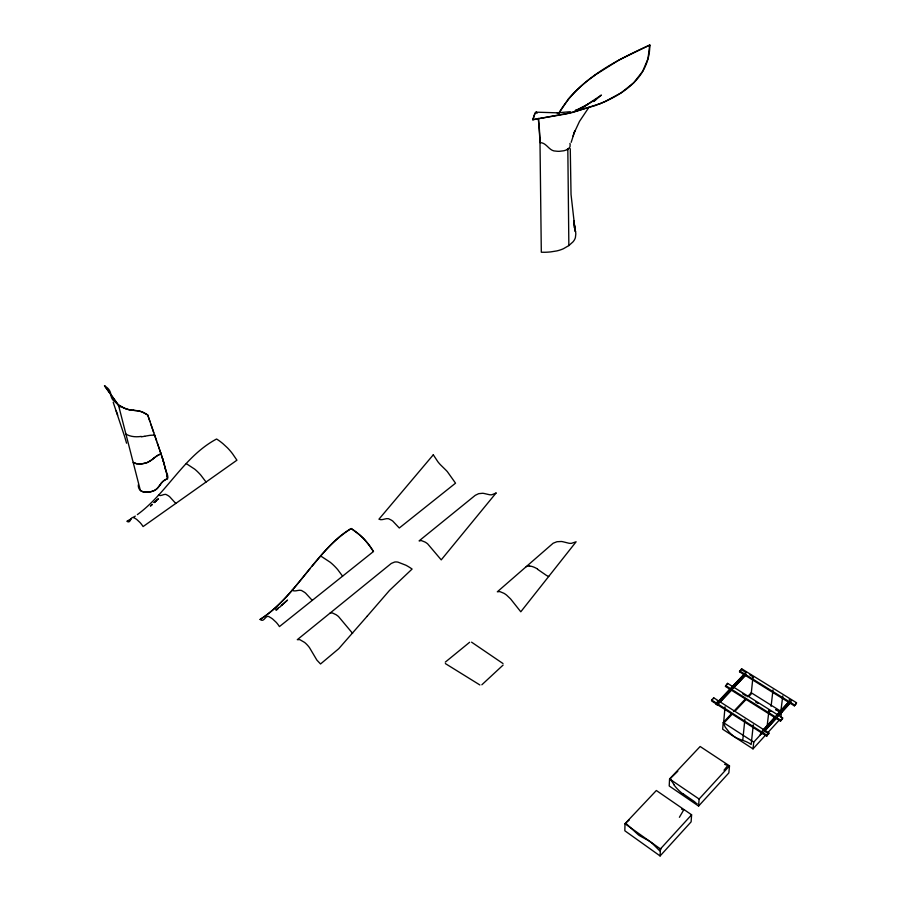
<?xml version="1.0" encoding="UTF-8"?>
<svg xmlns="http://www.w3.org/2000/svg" width="901" height="901" viewBox="0 0 901 901"><rect width="100%" height="100%" fill="white"/><g stroke="black" fill="none" stroke-linecap="round" stroke-linejoin="round"><path stroke-width="1.35" d="M570.265 148.699L571.031 194.425L575.187 231.14L573.768 220.7L574.545 226.264M594.277 75.538L619.122 59.939L649.779 45.05C649.948 57.833 645.015 70.481 636.421 79.919A118.819 60.007 -1.8 0 1 600.077 103.705M625.001 823.739L624.832 830.778L660.095 855.95L691.112 821.858L691.608 814.797L656.345 790.504L625.001 823.739L660.444 848.933L660.095 855.95M669.578 778.948L669.206 785.976L698.59 806.057L728.853 772.923L729.506 765.873L700.145 746.501L669.578 778.948L699.12 799.041L698.59 806.057M649.722 45.095L647.988 58.723L642.706 71.292L633.775 82.701L621.104 92.871L604.672 101.723L595.032 105.631L566.887 113.796L532.851 119.687L534.845 113.526L536.489 112.265M711.621 699.998L711.553 700.922L766.717 736.173L768.902 732.975L713.716 697.813L711.621 699.998L766.83 735.25L766.717 736.173M713.637 698.737L713.716 697.813M725.451 686.427L727.591 683.363L782.62 717.928L782.507 718.84L780.469 721.082L725.451 686.427L727.591 683.363M731.646 713.558L723.244 722.467L722.658 729.224L753.011 748.877L765.94 734.698M753.281 724.809L751.175 744.53C745.442 739.946 737.322 740.014 731.972 734.777A18.223 9.179 44.2 0 1 729.134 732.13L725.282 727.22L723.582 723.345L725.035 706.789M739.507 671.786L741.624 668.756L796.484 702.724L796.36 703.636L794.355 705.832L739.507 671.786L740.859 670.378M741.534 669.68L741.624 668.756M742.751 740.352L744.868 719.448M752.909 677.428L751.186 694.029L749.463 695.854M753.011 748.877L753.743 742.131L762.088 733.009M767.134 726.138L768.891 711.047M771.087 706.328L773.013 689.896M780.885 711.114L782.766 695.932M780.885 717.151L781.561 711.734M780.469 721.082L782.62 717.928M794.355 705.832L796.484 702.724M138.315 484.839C137.56 495.122 153.722 493.489 158.227 487.407M532.851 119.687L535.081 113.076L535.712 112.298L536.816 112.625M571.166 142.347L574.804 131.005L573.047 136.017M574.151 132.864L579.512 121.365L588.849 107.433M558.845 113.177L568.002 99.696M661.368 848.123L659.757 850.859L652.29 843.359A27.965 16.702 51.6 0 0 648.596 840.656L641.343 836.691A28.855 17.637 52.2 0 1 638.482 834.968L625.598 823.109L629.258 820M679.399 817.297L683.713 809.92A22.311 13.977 48.8 0 0 681.595 809.199M558.744 113.368C578.442 79.446 615.293 60.671 649.779 45.05M159.916 485.098L161.279 483.173M159.747 485.357L158.339 487.283M161.369 483.037C165.739 477.429 170.638 481.359 165.818 470.502M697.081 803.636L696.878 803.883A21.939 11.567 45.3 0 0 694.04 801.327L683.307 793.927M724.01 770.197L727.783 765.512L724.595 764.318M310.09 568.621C294.931 586.878 280.369 606.508 260.096 619.449C264.657 623.244 265.39 613.322 270.052 617.343A13.887 5.226 51.8 0 1 272.564 618.953L276.123 622.242A11.679 4.404 51.9 0 1 278.668 625.418L279.434 626.589L373.465 551.513L368.892 544.745A28.156 12.242 51.8 0 0 363.373 538.347L358.587 533.978A45.636 19.676 51.8 0 0 353.902 530.34L351.21 528.549C335.149 537.672 323.572 552.561 311.859 566.47M131.141 518.83L126.861 521.274C131.253 524.45 130.104 514.775 134.609 518.131A13.019 4.584 53.8 0 1 136.794 519.517L139.982 522.49A10.947 3.852 53.8 0 1 142.347 525.452L143.09 526.567L236.929 460.197L232.559 453.789A26.489 10.789 54.1 0 0 227.446 447.831L223.133 443.844A42.944 17.356 54 0 0 218.954 440.578L216.589 439.001C183.635 456.537 167.136 493.005 137.357 514.617M767.787 732.682L779.793 719.516M766.83 735.25L768.902 732.975M774.252 719.584L775.941 717.737M767.652 726.927L775.998 717.815M778.779 714.775L780.638 712.747M790.977 701.89L762.19 733.741L760.703 732.795L789.501 700.978M764.972 730.711L777.022 717.534M778.869 715.507L790.92 702.341M660.444 848.933L691.608 814.797M699.12 799.041L729.506 765.873M763.485 729.765L775.536 716.599M777.394 714.583L789.445 701.417M765.186 729.438L768.936 725.384M759.993 735.047L761.311 733.628M733.515 711.576L745.645 698.692M747.503 696.71L751.243 692.756L780.401 711.002M723.582 723.345L732.231 714.166M735.689 710.495L746.028 699.514M744.845 673.34L715.822 704.109L717.252 705.033L746.276 674.23M718.716 701.079L730.317 688.95M732.243 686.922L744.812 673.779M720.158 701.992L731.747 689.851M733.673 687.823L746.231 674.669M670.344 778.441L677.811 771.233M154.274 502.6L156.188 500.81L154.567 502.319M481.855 684.783L503.118 665.051M596.349 99.11L593.68 101.554L601.406 95.067L583.341 107.106L592.576 101.317M152.055 504.616L150.422 506.069L152.359 504.346M276.348 610.214L278.375 608.4M279.389 607.499L287.509 600.089L281.292 605.404L282.013 604.819M525.857 566.977L497.329 591.799L499.841 591.585L503.963 593.308A16.342 7.737 49.4 0 1 506.599 595.122L510.585 598.906L520.789 611.79L576.122 541.783L571.482 543.326A23.449 12.242 49.5 0 1 568.903 543.235L563.474 541.884A23.741 12.164 48.8 0 0 561.368 541.49L556.964 541.726L553.135 543.235L526.116 566.74A18.73 8.807 48.7 0 1 528.335 566.155L529.619 566.188M155.636 501.136L158.396 498.782L153.925 502.476M153.868 458.192L152.753 459.116M153.992 458.091L155.377 456.998A15.249 9.99 -13.4 0 1 161.009 453.867L147.708 414.967L144.543 413.007A24.89 15.768 -13.7 0 0 136.952 410.653L134.305 410.394M445.285 662.145L469.646 642.267M152.629 459.206L151.345 460.208M275.661 609.831L278.837 607.342M566.932 149.622L568.599 148.519M539.981 140.612L541.31 252.235L544.79 252.269A41.322 24.192 -1.4 0 0 550.77 251.886L556.773 250.929A25.465 15.024 -1.3 0 0 563.508 248.676L568.858 245.568L572.991 241.873A25.442 14.99 -1.3 0 0 575.401 237.594L575.807 234.001A41.536 24.462 -1.7 0 0 575.277 230.532L574.286 226.714L575.548 231.636M151.222 460.298L147.009 462.596L141.795 463.857L136.806 463.801L133.19 462.438L136.4 463.722L141.48 463.88A14.934 9.674 -13.8 0 0 144.644 463.317C151.188 462.168 154.848 455.737 161.065 453.901L162.574 458.665M260.096 619.449C296.913 595.933 314.37 551.851 351.21 528.549L360.13 535.25A30.679 13.324 51.8 0 1 364.533 539.609L369.962 546.254A34.418 14.923 51.8 0 1 373.465 551.513M133.235 517.489L135.308 516.093M587.846 104.279L575.412 110.62L579.929 108.92L575.514 110.429M574.973 111.15L583.871 106.859M330.115 613.074L332.266 612.905L336.028 614.685A16.432 6.622 51.2 0 1 338.506 616.532L352.629 633.392M600.043 103.671L572.935 112.377L532.784 119.732M167.687 478.825C160.355 480.312 159.421 489.964 151.976 491.338A12.423 8.21 -14.3 0 1 148.631 492.081L144.171 492.025A10.452 6.904 -14.3 0 1 141.232 491.056L140.387 490.527L118.459 405.011L112.929 399.999A24.823 15.407 -12.8 0 1 111.161 396.339L110.496 392.768A24.496 15.069 -14 0 0 107.298 387.813L104.516 385.774L119.979 407.286M144.982 436.197L149.498 435.408A19.428 12.839 -11.8 0 1 154.634 435.228M144.656 436.253L141.311 436.839M570.333 111.69L557.021 112.873M535.994 112.163L558.834 112.873M133.359 410.304L134.114 410.372M133.573 410.327L131.478 410.113A24.879 15.497 -12.8 0 1 125.915 408.829L125.43 408.66M775.806 709.751L776.437 709.988A10.789 5.597 43.4 0 1 778.453 710.968L780.705 712.5M125.273 408.603L118.459 405.011L123.426 407.838L129.057 409.718A22.897 14.27 -12.8 0 0 131.715 410.146L138.563 410.957A22.852 14.472 -13.6 0 1 141.817 411.836L147.708 414.967L148.147 416.262M158.497 495.111C161.572 496.935 164.579 492.464 167.552 495.291A15.193 5.643 53.9 0 1 169.625 496.688L175.785 503.445M776.02 709.83L779.433 711.576M292.104 590.279C295.674 592.43 299.763 588.342 303.164 591.473A16.184 6.431 51.8 0 1 305.529 593.061L312.253 600.381M186.282 463.621L194.729 469.173A26.636 10.339 54 0 1 200.732 475.03L206.047 482.035M320.655 555.962L330.284 562.303A28.258 11.724 51.8 0 1 337.638 569.511L342.583 576.167M742.728 670.412L746.298 672.63M749.88 674.849L753.45 677.056M789.208 699.21L791.585 700.685M739.597 670.862L794.479 704.92M445.353 663.575L479.884 684.963M742.728 693.838L746.231 696.045M755.59 701.935L757.932 703.399M768.463 710.022L770.805 711.486M725.53 685.503L780.581 720.158M717.162 700.978L719.505 702.476M765.264 731.657L768.79 733.898M723.244 722.467L753.743 742.131M537.582 569.308L546.31 575.311A19.293 9.168 50 0 0 548.698 576.494M471.572 642.165L502.995 663.541M104.516 385.774L105.293 386.856M119.123 406.092L114.54 399.717M674.083 784.681L672.687 782.654A21.928 11.612 46.6 0 1 670.321 778.441M105.687 387.396L114.157 399.188M574.568 228.572L575.277 230.532M113.199 402.285L124.529 436.253M116.218 410.935L117.716 415.192M150.782 423.943L153.733 432.548M157.258 442.819L159.117 448.236M148.462 417.186L149.971 421.578M154.409 434.496L156.673 441.13M159.342 448.878L160.355 451.851M160.31 451.716L160.66 452.764M160.615 452.629L160.919 453.552M160.885 453.417L161.211 454.431M161.38 454.915L161.617 455.647M161.853 456.39L162.09 457.134M161.932 456.638L162.169 457.381M162.338 457.899L163.385 461.368M162.417 458.147L162.98 459.994L162.653 458.936M163.149 460.546L163.554 461.931M126.568 443.202L124.777 437.064M163.104 460.366L165.221 468.103M163.475 461.65L163.723 462.506M163.633 462.224L163.881 463.091M163.802 462.799L164.545 465.513M163.971 463.384L164.128 463.981M164.297 464.589L164.466 465.209M164.714 466.144L164.883 466.786M164.804 466.47L166.403 473.025M165.165 467.867L165.581 469.534M165.39 468.779L165.728 470.153M166.584 473.768L166.753 474.523M166.662 474.14L167 475.672M166.922 475.289L167.09 476.055M167.181 476.449L167.428 477.62M167.259 476.832L167.518 478.026M574.387 225.216L575.131 230.025M538.37 118.65L539.958 140.207M538.516 119.743L539.147 125.982A84.773 4.482 -89.4 0 1 539.868 138.044M539.868 138.022L540.059 142.628C546.862 142.617 548.934 151.255 555.827 151.109A12.546 6.859 -1.1 0 0 559.262 151.323L563.868 150.76A10.553 5.778 -1.1 0 0 570.029 146.66L570.142 144.104A12.558 6.87 -1.2 0 0 569.882 143.484M567.821 149.104L568.858 245.568M683.24 794.175A24.845 13.774 46.6 0 1 673.88 784.76M529.551 566.042A21.196 10.305 50.2 0 1 537.559 569.038M141.277 436.399A19.124 12.062 -12 0 1 126.016 434.136M536.489 112.479A127.886 6.848 -89.3 0 1 537.097 113.188M538.347 118.29A127.886 6.848 -89.3 0 1 538.37 118.459M567.821 99.583A120.16 96.508 -26.8 0 1 594.39 75.673M496.057 493.027L441.231 559.87L427.615 543.81A15.745 7.264 51 0 0 425.148 542.109L421.341 540.566L419.089 540.882L475.266 495.313L478.679 493.669L482.666 493.275A22.874 11.443 50.7 0 1 484.592 493.59L489.581 494.739A22.604 11.488 51.4 0 0 491.923 494.739L496.057 493.027M367.191 616.205L338.753 648.697L320.531 663.981L316.87 660.095L309.448 647.571A12.49 4.764 51.4 0 0 304.617 642.447L299.763 639.609L297.296 639.687L391.293 563.44L394.57 562.066A26.095 11.589 50.9 0 1 397.938 562.123L405.946 565.242A49.003 21.59 50.6 0 1 410.89 568.216L412.095 569.049L389.491 590.437L367.191 616.205M433.291 454.802L378.938 519.201C382.745 521.138 386.709 516.701 390.392 519.629A15.497 7.05 51.7 0 1 392.757 521.071L399.289 528.009L455.534 483.173L447.346 471.64A22.345 10.958 51.8 0 0 445.364 469.579L440.285 464.589A22.266 11.15 52.1 0 1 437.841 461.706L433.291 454.802"/></g></svg>
